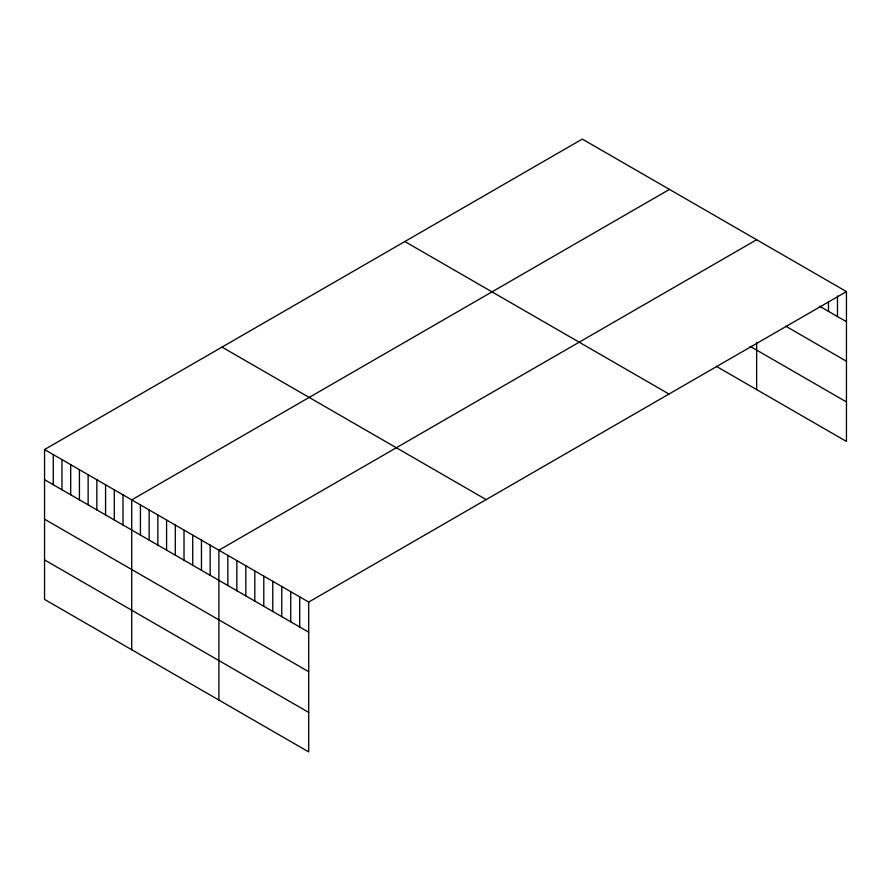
<?xml version="1.0" encoding="UTF-8"?>
<svg xmlns="http://www.w3.org/2000/svg" width="891" height="891" viewBox="0 0 891 891"><rect width="100%" height="100%" fill="white"/><g stroke="black" fill="none" stroke-linecap="round" stroke-linejoin="round"><path stroke-width="1.34" d="M44.55 449.554L308.698 602.06L308.698 751.915L44.55 599.409L44.55 449.554L582.302 139.085L846.45 291.591L846.45 441.446L716.331 366.324M669.475 189.404L131.723 499.884L131.723 649.739M756.637 239.735L218.885 550.204L218.885 700.07M308.698 602.06L846.45 291.591M819.508 306.17L846.45 321.718M785.829 326.229L846.45 361.234M750.099 346.309L846.45 401.941M404.848 241.539L668.996 394.045M222.004 347.1L486.152 499.606M44.55 479.692L308.698 632.187M44.55 519.197L308.698 671.703M44.55 559.904L308.698 712.41M837.473 295.99L837.473 316.539M828.485 301.759L828.485 311.349M756.637 342.456L756.637 389.601M299.71 596.87L299.71 627.008M290.733 591.691L290.733 621.818M281.756 586.501L281.756 616.639M272.769 581.311L272.769 611.449M263.792 576.132L263.792 606.27M254.804 570.942L254.804 601.08M245.827 565.763L245.827 595.901M236.85 560.573L236.85 590.711M227.862 555.394L227.862 585.521M210.165 545.169L210.165 575.308M201.455 540.135L201.455 570.273M192.734 535.112L192.734 565.239M184.014 530.078L184.014 560.205M175.304 525.044L175.304 555.182M166.584 520.01L166.584 550.148M157.863 514.976L157.863 545.114M149.153 509.942L149.153 540.08M140.433 504.907L140.433 535.045M123.003 494.85L123.003 524.977M114.282 489.816L114.282 519.954M105.572 484.782L105.572 514.92M96.852 479.748L96.852 509.886M88.131 474.714L88.131 504.852M79.422 469.68L79.422 499.818M70.701 464.656L70.701 494.783M61.98 459.622L61.98 489.749M53.271 454.588L53.271 484.726"/></g></svg>
